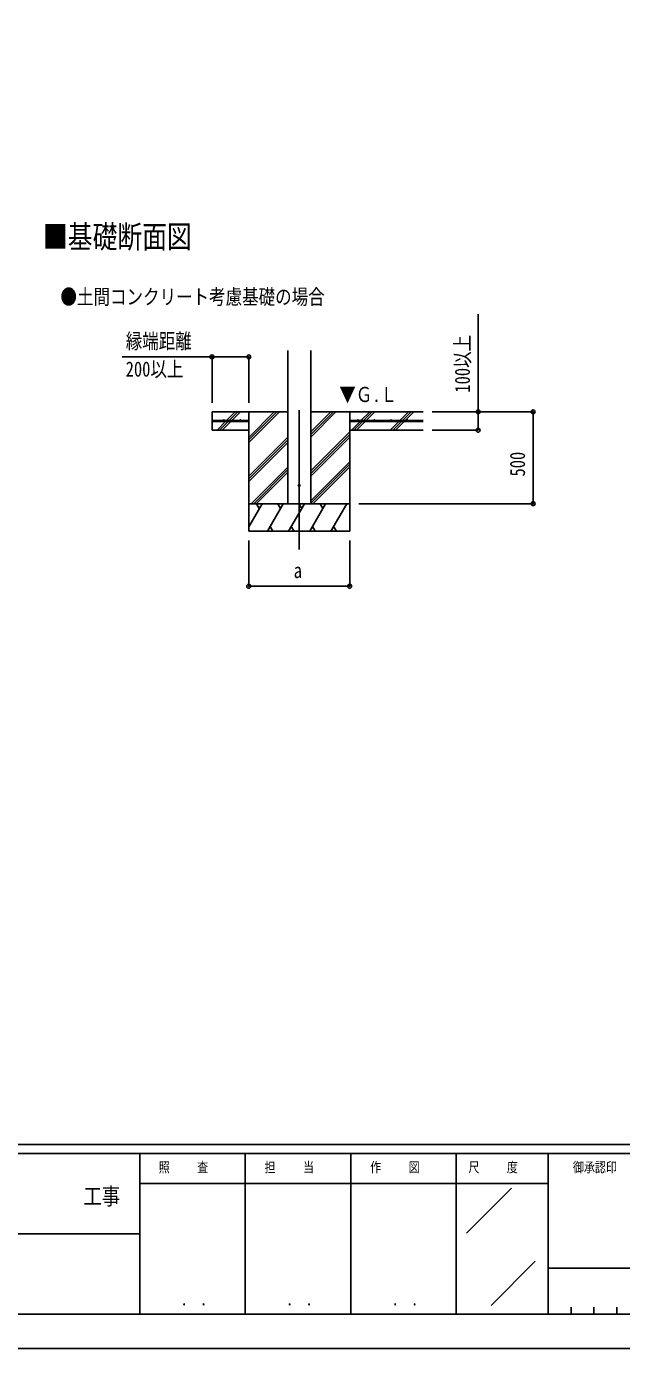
# Model space of a CAD drawing. Units: millimetres, scale not verified. Extents: x -10512 to 10512, y -7425 to 7425.
# Drawn here: x 2620 to 5863, y -7425 to -221 of the extents above; entities that cross this region are included whole.
import ezdxf
from ezdxf.enums import TextEntityAlignment as Align

# ---------------------------------------------------------------- set-up
doc = ezdxf.new("R2010")
doc.units = ezdxf.units.MM
doc.header["$LTSCALE"] = 30
for name, color, linetype in [('0-2_USER1', 3, 'Continuous'), ('0-3_YKK_12', 2, 'Continuous'), ('0-4_YKK_13', 4, 'Continuous'), ('0-5_YKK_A1', 4, 'Continuous'), ('0-6_YKK_D', 6, 'Continuous'), ('0-7_YKK_ZWAK', 7, 'Continuous')]:
    doc.layers.add(name, color=color, linetype=linetype)
doc.styles.add('ＭＳ ゴシック', font='')
doc.styles.get('ＭＳ ゴシック').set_extended_font_data('MS Gothic')

msp = doc.modelspace()

# ---------------------------------------------------------------- linework, layer by layer
at = {"layer": '0-3_YKK_12'}
msp.add_line((4106.55, -2312.29), (4106.55, -3071.5), dxfattribs=at)
at = {"layer": '0-4_YKK_13'}
msp.add_circle((4106.55, -2721.5), 5, dxfattribs=at)
at = {"layer": '0-5_YKK_A1'}
for p, q in [((4044.05, -2821.5), (4044.05, -1986.15)), ((4169.05, -2821.5), (4169.05, -1986.15)), ((3831.55, -2369), (3631.55, -2369)), ((3831.55, -2374), (3631.55, -2374)), ((3659.42, -2420.1), (3705.51, -2374)), ((3672.16, -2421.5), (3719.66, -2374)), ((3686.3, -2421.5), (3733.8, -2374)), ((3710.51, -2369), (3758.01, -2321.5)), ((3724.66, -2369), (3772.16, -2321.5)), ((3738.8, -2369), (3786.3, -2321.5)), ((3831.55, -2321.5), (3831.55, -2971.5)), ((3831.55, -2488.38), (3998.43, -2321.5)), ((3831.55, -2474.24), (3984.29, -2321.5)), ((3831.55, -2460.1), (3970.15, -2321.5)), ((3831.55, -2369), (3831.55, -2374)), ((4169.05, -2459.25), (4306.8, -2321.5)), ((4169.05, -2445.11), (4292.66, -2321.5)), ((4169.05, -2430.96), (4278.51, -2321.5)), ((4169.05, -2321.5), (4781.55, -2321.5)), ((4381.55, -2321.5), (4381.55, -2971.5)), ((4381.55, -2369), (4781.55, -2369)), ((4381.55, -2369), (4381.55, -2374)), ((4381.55, -2374), (4781.55, -2374)), ((4390.65, -2421.5), (4438.15, -2374)), ((4404.79, -2421.5), (4452.29, -2374)), ((4418.93, -2421.5), (4466.43, -2374)), ((4443.15, -2369), (4490.65, -2321.5)), ((4457.29, -2369), (4504.79, -2321.5)), ((4471.43, -2369), (4518.93, -2321.5)), ((4602.78, -2421.5), (4650.28, -2374)), ((4616.92, -2421.5), (4664.42, -2374)), ((4631.06, -2421.5), (4678.56, -2374)), ((4655.28, -2369), (4702.78, -2321.5)), ((4669.42, -2369), (4716.92, -2321.5)), ((4683.56, -2369), (4731.06, -2321.5)), ((3831.55, -2421.5), (3631.55, -2421.5)), ((4169.05, -2643.09), (4381.55, -2430.6)), ((4169.05, -2657.24), (4381.55, -2444.74)), ((4381.55, -2421.5), (4781.55, -2421.5)), ((3831.55, -2672.23), (4044.05, -2459.73)), ((3831.55, -2686.37), (4044.05, -2473.87)), ((3831.55, -2700.51), (4044.05, -2488.01)), ((4169.05, -2671.38), (4381.55, -2458.88)), ((4169.05, -2805.22), (4381.55, -2592.73)), ((3844.41, -2821.5), (4044.05, -2621.86)), ((3858.55, -2821.5), (4044.05, -2636)), ((3872.69, -2821.5), (4044.05, -2650.14)), ((4169.05, -2819.37), (4381.55, -2606.87)), ((4181.06, -2821.5), (4381.55, -2621.01)), ((4381.55, -2821.5), (3831.55, -2821.5)), ((3831.55, -2946.95), (3903.98, -2821.5)), ((3888.98, -2847.48), (3873.98, -2821.5)), ((3932.85, -2971.5), (4019.45, -2821.5)), ((4004.45, -2847.48), (3989.45, -2821.5)), ((4048.32, -2971.5), (4134.92, -2821.5)), ((4119.92, -2847.48), (4104.92, -2821.5)), ((4163.79, -2971.5), (4250.39, -2821.5)), ((4235.39, -2847.48), (4220.39, -2821.5)), ((4279.26, -2971.5), (4365.86, -2821.5)), ((4335.86, -2821.5), (4335.86, -2821.5)), ((3947.84, -2945.52), (3962.84, -2971.5)), ((4063.31, -2945.52), (4078.31, -2971.5)), ((4178.79, -2945.52), (4193.79, -2971.5)), ((4294.26, -2945.52), (4309.25, -2971.5)), ((3831.55, -2971.5), (4381.55, -2971.5))]:
    msp.add_line(p, q, dxfattribs=at)
msp.add_lwpolyline([(4044.05, -2321.5), (3631.55, -2321.5), (3631.55, -2421.5)], dxfattribs=at)
for centre in [(3696.55, -2366.5), (3786.55, -2366.5), (4426.55, -2366.5), (4516.55, -2366.5), (4606.55, -2366.5), (4696.55, -2366.5)]:
    msp.add_circle(centre, 2.5, dxfattribs=at)
at = {"layer": '0-6_YKK_D'}
for p, q in [((3631.55, -2271.5), (3631.55, -2020.5)), ((3831.55, -2271.5), (3831.55, -2020.5)), ((4831.55, -2321.5), (5382.55, -2321.5)), ((4831.55, -2321.5), (5082.55, -2321.5)), ((5381.55, -2821.5), (5381.55, -2321.5)), ((4831.55, -2421.5), (5082.55, -2421.5)), ((4431.55, -2821.5), (5382.55, -2821.5)), ((3831.55, -3021.5), (3831.55, -3272.5)), ((4381.55, -3021.5), (4381.55, -3272.5)), ((3831.55, -3271.5), (4381.55, -3271.5))]:
    msp.add_line(p, q, dxfattribs=at)
for points in [[(5081.55, -2421.5), (5081.55, -2321.5), (5081.55, -1788.5)], [(3831.55, -2021.5), (3631.55, -2021.5), (3141.05, -2021.5)]]:
    msp.add_lwpolyline(points, dxfattribs=at)
for centre in [(3631.55, -2021.5), (3831.55, -2021.5), (5081.55, -2321.5), (5381.55, -2321.5), (5081.55, -2421.5), (5381.55, -2821.5), (3831.55, -3271.5), (4381.55, -3271.5)]:
    msp.add_circle(centre, 10.62, dxfattribs=at)
at = {"layer": '0-7_YKK_ZWAK'}
for p, q in [((9737.55, -6312.5), (-9762.45, -6312.5)), ((3237.55, -6362.5), (-12.45, -6362.5)), ((3812.55, -6362.5), (3812.55, -7237.5)), ((4387.55, -6362.5), (4387.55, -7237.5)), ((4962.55, -6362.5), (4962.55, -7237.5)), ((5462.55, -6362.5), (4962.55, -6362.5)), ((8043.8, -6362.5), (5462.55, -6362.5)), ((5462.55, -6362.5), (5462.55, -7237.5)), ((4962.55, -6525), (3237.55, -6525)), ((4962.55, -6525), (5462.55, -6525)), ((5017.76, -6795.73), (5262.59, -6550.9)), ((-12.45, -6800), (3237.55, -6800)), ((5151.68, -7189.97), (5392.23, -6949.42)), ((5462.55, -6987.5), (8043.8, -6987.5)), ((5587.55, -7200), (5587.55, -7237.5)), ((5712.55, -7200), (5712.55, -7237.5)), ((5837.55, -7200), (5837.55, -7237.5)), ((-12.45, -7237.5), (3237.55, -7237.5)), ((3237.55, -7237.5), (4962.55, -7237.5)), ((4962.55, -7237.5), (5462.55, -7237.5)), ((5462.55, -7237.5), (8043.8, -7237.5))]:
    msp.add_line(p, q, dxfattribs=at)
msp.add_lwpolyline([(-10512.5, -7425), (10512.5, -7425), (10512.5, 7425), (-10512.5, 7425)], close=True, dxfattribs=at)
msp.add_lwpolyline([(4962.55, -6362.5), (3237.55, -6362.5), (3237.55, -7237.5)], dxfattribs=at)

# ---------------------------------------------------------------- texts
at = {"layer": '0-2_USER1', "style": 'ＭＳ ゴシック', "width": 0.8}
for s, height, p in [('■基礎断面図', 123.8, (2710.53, -1465.75)), ('●土間コンクリート考慮基礎の場合', 82.48, (2805.39, -1760.43))]:
    msp.add_text(s, height=height, dxfattribs=at).set_placement(p, align=Align.BOTTOM_LEFT)
at = {"layer": '0-5_YKK_A1', "style": 'ＭＳ ゴシック', "width": 0.8}
msp.add_text('▼Ｇ.Ｌ', height=82.48, dxfattribs=at).set_placement((4324.83, -2292.45), align=Align.BOTTOM_LEFT)
at = {"layer": '0-6_YKK_D', "style": 'ＭＳ ゴシック', "width": 0.8}
for s, p in [('縁端距離', (3161.05, -2001.5)), ('200以上', (3161.05, -2154)), ('a', (4076.55, -3251.5))]:
    msp.add_text(s, height=82.48, dxfattribs=at).set_placement(p, align=Align.BOTTOM_LEFT)
for s, p in [('100以上', (5061.55, -2216.5)), ('500', (5361.55, -2673.5))]:
    msp.add_text(s, height=82.48, rotation=90, dxfattribs=at).set_placement(p, align=Align.BOTTOM_LEFT)
at = {"layer": '0-7_YKK_ZWAK', "style": 'ＭＳ ゴシック', "width": 0.8}
for s, height, p in [('照     査', 54.99, (3341.05, -6481.25)), ('担     当', 54.99, (3918.05, -6481.25)), ('作     図', 54.99, (4493.05, -6481.25)), ('尺     度', 54.99, (5028.55, -6481.25)), ('御承認印', 54.99, (5597.85, -6481.25)), ('工事', 91.64, (2930.83, -6668.66)), ('． ．', 64.79, (3462.5, -7210.88)), ('． ．', 64.79, (4037.5, -7210.88)), ('． ．', 64.79, (4612.5, -7210.88))]:
    msp.add_text(s, height=height, dxfattribs=at).set_placement(p, align=Align.BOTTOM_LEFT)

doc.saveas('drawing.dxf')
